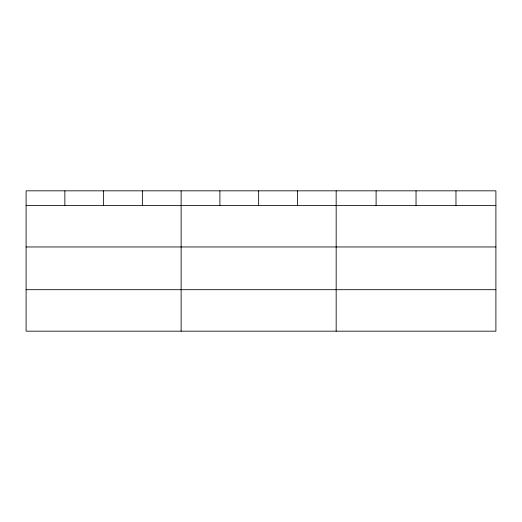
<?xml version="1.0" encoding="UTF-8"?>
<svg xmlns="http://www.w3.org/2000/svg" width="522" height="522" viewBox="0 0 522 522"><rect width="100%" height="100%" fill="white"/><g stroke="black" fill="none" stroke-linecap="round" stroke-linejoin="round"><path stroke-width="0.78" d="M495.9 246.965L495.9 190.83L26.1 190.83L26.1 331.17L495.9 331.17L495.9 246.965L26.1 246.965M26.1 205.492L495.9 205.492M26.1 289.69L495.9 289.69M455.967 190.83L455.967 205.492M416.034 190.83L416.034 205.492M376.101 190.83L376.101 205.492M336.168 190.83L336.168 331.17M297.409 190.83L297.409 205.492M258.651 190.83L258.651 205.492M219.892 190.83L219.892 205.492M181.134 190.83L181.134 331.17M142.375 190.83L142.375 205.492M103.617 190.83L103.617 205.492M64.859 190.83L64.859 205.492"/></g></svg>
